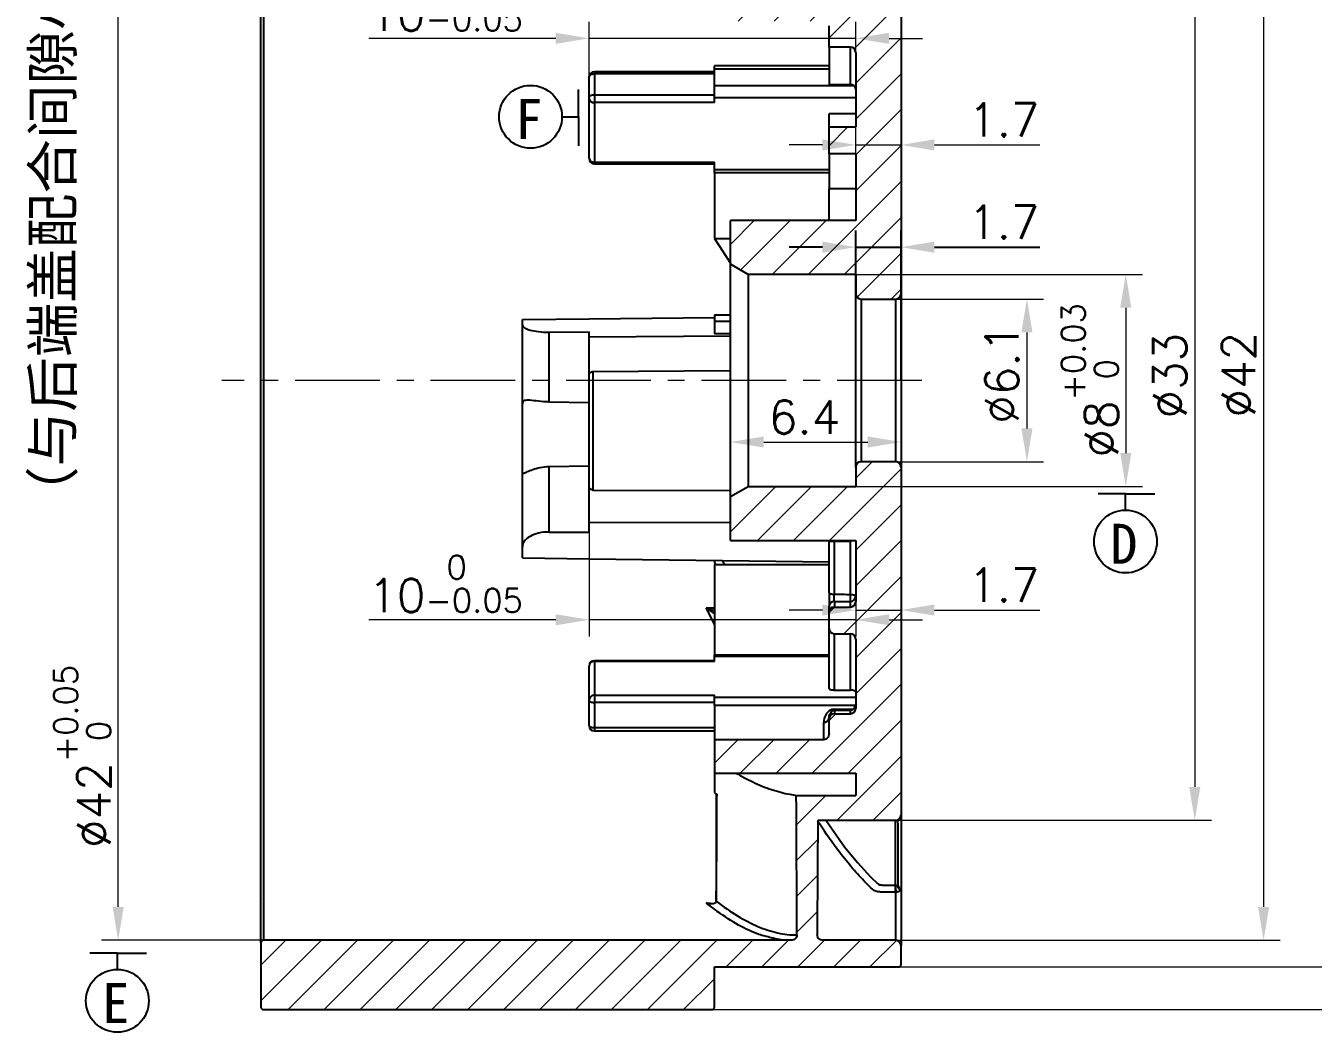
# Model space of a CAD drawing. Header units: millimetres. Extents: x 2517 to 6633, y 792 to 3241.
# Drawn here: x 2643.45 to 2691.72, y 950.67 to 988.42 of the extents above; entities that cross this region are included whole.
import ezdxf

# ---------------------------------------------------------------- set-up
doc = ezdxf.new("R2010")
doc.units = ezdxf.units.MM
doc.linetypes.add('CENTER', pattern=[50.8, 31.75, -6.35, 6.35, -6.35])
for name, color, linetype, lineweight in [('中心线', 1, 'CENTER', 9), ('填充', 3, 'Continuous', 9), ('实线', 7, 'Continuous', 25), ('尺寸标注', 2, 'Continuous', 9)]:
    doc.layers.add(name, color=color, linetype=linetype, lineweight=lineweight)
doc.styles.add('st', font='txt.shx')
doc.styles.get("Standard").update_dxf_attribs({"font": 'simfang.ttf'})
doc.dimstyles.new('st', dxfattribs={"dimscale": 0.5, "dimtxt": 2.5, "dimasz": 2.5, "dimexe": 1.25, "dimexo": 0, "dimtad": 1, "dimtoh": 1, "dimdsep": 46, "dimtxsty": 'st', "dimcen": 0, "dimclrd": 256, "dimclre": 256, "dimclrt": 3, "dimadec": 3, "dimazin": 2, "dimtfac": 1, "dimtmove": 0, "dimatfit": 1, "dimfxl": 1, "dimlwd": -1, "dimlwe": -1, "dimarcsym": 0})
pattern_1 = [(45, (-628.67895, -70.11885), (-0.6735192, 0.6735192), [])]

# ---------------------------------------------------------------- blocks, each defined once
blk = doc.blocks.new('*D457')
at = {"layer": 'Defpoints', "color": 0, "ltscale": 0.1, "transparency": 16777216}
for p in [(2676.067, 978.168), (2676.067, 972.068), (2680.987, 972.068)]:
    blk.add_point(p, dxfattribs=at)
at = {"layer": '尺寸标注', "ltscale": 0.1, "transparency": 16777216}
for p, q in [((2676.067, 978.168), (2681.612, 978.168)), ((2680.987, 976.918), (2680.987, 973.318)), ((2676.067, 972.068), (2681.612, 972.068))]:
    blk.add_line(p, q, dxfattribs=at)
for points in [[(2680.779, 976.918), (2681.195, 976.918), (2680.987, 978.168)], [(2680.779, 973.318), (2681.195, 973.318), (2680.987, 972.068)]]:
    blk.add_solid(points, dxfattribs=at)
at = {"layer": '尺寸标注', "color": 3, "ltscale": 0.1, "transparency": 16777216, "insert": (2680.05, 975.364), "char_height": 1.25, "attachment_point": 5, "rotation": 90, "style": 'st'}
blk.add_mtext('%%c6.1', dxfattribs=at)
blk = doc.blocks.new('*D458')
at = {"layer": 'Defpoints', "color": 0, "ltscale": 0.1, "transparency": 16777216}
for p in [(2674.567, 979.093), (2674.567, 971.143), (2684.693, 971.143)]:
    blk.add_point(p, dxfattribs=at)
at = {"layer": '尺寸标注', "ltscale": 0.1, "transparency": 16777216}
for p, q in [((2674.567, 979.093), (2685.318, 979.093)), ((2684.693, 977.843), (2684.693, 972.393)), ((2674.567, 971.143), (2685.318, 971.143))]:
    blk.add_line(p, q, dxfattribs=at)
for points in [[(2684.485, 977.843), (2684.901, 977.843), (2684.693, 979.093)], [(2684.485, 972.393), (2684.901, 972.393), (2684.693, 971.143)]]:
    blk.add_solid(points, dxfattribs=at)
at = {"layer": '尺寸标注', "color": 3, "ltscale": 0.1, "transparency": 16777216, "insert": (2683.345, 975.118), "char_height": 1.25, "attachment_point": 5, "rotation": 90, "style": 'st'}
blk.add_mtext('%%c8{}{\\H0.71x;\\C3;\\S+0.03^  0;}', dxfattribs=at)
blk = doc.blocks.new('*D459')
at = {"layer": 'Defpoints', "color": 0, "ltscale": 0.1, "transparency": 16777216}
for p in [(2646.911, 996.118), (2652.367, 996.118), (2652.367, 954.118)]:
    blk.add_point(p, dxfattribs=at)
at = {"layer": '尺寸标注', "ltscale": 0.1, "transparency": 16777216}
for p, q in [((2652.367, 996.118), (2646.286, 996.118)), ((2646.911, 955.368), (2646.911, 994.868)), ((2652.367, 954.118), (2646.286, 954.118))]:
    blk.add_line(p, q, dxfattribs=at)
for points in [[(2646.703, 994.868), (2647.12, 994.868), (2646.911, 996.118)], [(2646.703, 955.368), (2647.12, 955.368), (2646.911, 954.118)]]:
    blk.add_solid(points, dxfattribs=at)
at = {"layer": '尺寸标注', "color": 3, "ltscale": 0.1, "transparency": 16777216, "insert": (2645.564, 961.013), "char_height": 1.25, "attachment_point": 5, "rotation": 90, "style": 'st'}
blk.add_mtext('%%c42{}{\\H0.71x;\\C3;\\S+0.05^  0;}', dxfattribs=at)
blk = doc.blocks.new('*D460')
at = {"layer": 'Defpoints', "color": 0, "ltscale": 0.1, "transparency": 16777216}
for p in [(2676.167, 997.118), (2695.078, 997.118), (2676.167, 953.118)]:
    blk.add_point(p, dxfattribs=at)
at = {"layer": '尺寸标注', "ltscale": 0.1, "transparency": 16777216}
for p, q in [((2676.167, 997.118), (2695.703, 997.118)), ((2695.078, 954.368), (2695.078, 995.868)), ((2676.167, 953.118), (2695.703, 953.118))]:
    blk.add_line(p, q, dxfattribs=at)
for points in [[(2694.87, 995.868), (2695.286, 995.868), (2695.078, 997.118)], [(2694.87, 954.368), (2695.286, 954.368), (2695.078, 953.118)]]:
    blk.add_solid(points, dxfattribs=at)
at = {"layer": '尺寸标注', "color": 3, "ltscale": 0.1, "transparency": 16777216, "insert": (2693.73, 961.864), "char_height": 1.25, "attachment_point": 5, "rotation": 90, "style": 'st'}
blk.add_mtext('%%c44{}{\\H0.71x;\\C3;\\S-0.02^ -0.05;}', dxfattribs=at)
blk = doc.blocks.new('*D461')
at = {"layer": 'Defpoints', "color": 0, "ltscale": 0.1, "transparency": 16777216}
for p in [(2669.167, 998.718), (2699.85, 998.718), (2669.167, 951.518)]:
    blk.add_point(p, dxfattribs=at)
at = {"layer": '尺寸标注', "ltscale": 0.1, "transparency": 16777216}
for p, q in [((2669.167, 998.718), (2700.475, 998.718)), ((2699.85, 952.768), (2699.85, 997.468)), ((2669.167, 951.518), (2700.475, 951.518))]:
    blk.add_line(p, q, dxfattribs=at)
for points in [[(2699.642, 997.468), (2700.059, 997.468), (2699.85, 998.718)], [(2699.642, 952.768), (2700.059, 952.768), (2699.85, 951.518)]]:
    blk.add_solid(points, dxfattribs=at)
at = {"layer": '尺寸标注', "color": 3, "ltscale": 0.1, "transparency": 16777216, "insert": (2698.913, 973.428), "char_height": 1.25, "attachment_point": 5, "rotation": 90, "style": 'st'}
blk.add_mtext('%%c47.2', dxfattribs=at)
blk = doc.blocks.new('*D462')
at = {"layer": 'Defpoints', "color": 0, "ltscale": 0.1, "transparency": 16777216}
for p in [(2676.067, 991.618), (2676.052, 958.618), (2687.28, 958.618)]:
    blk.add_point(p, dxfattribs=at)
at = {"layer": '尺寸标注', "ltscale": 0.1, "transparency": 16777216}
for p, q in [((2676.067, 991.618), (2687.905, 991.618)), ((2687.28, 990.368), (2687.28, 959.868)), ((2676.052, 958.618), (2687.905, 958.618))]:
    blk.add_line(p, q, dxfattribs=at)
for points in [[(2687.072, 990.368), (2687.489, 990.368), (2687.28, 991.618)], [(2687.072, 959.868), (2687.489, 959.868), (2687.28, 958.618)]]:
    blk.add_solid(points, dxfattribs=at)
at = {"layer": '尺寸标注', "color": 3, "ltscale": 0.1, "transparency": 16777216, "insert": (2686.343, 975.292), "char_height": 1.25, "attachment_point": 5, "rotation": 90, "style": 'st'}
blk.add_mtext('%%c33', dxfattribs=at)
blk = doc.blocks.new('*D463')
at = {"layer": 'Defpoints', "color": 0, "ltscale": 0.1, "transparency": 16777216}
for p in [(2676.067, 996.118), (2676.067, 954.118), (2689.862, 954.118)]:
    blk.add_point(p, dxfattribs=at)
at = {"layer": '尺寸标注', "ltscale": 0.1, "transparency": 16777216}
for p, q in [((2676.067, 996.118), (2690.487, 996.118)), ((2689.862, 994.868), (2689.862, 955.368)), ((2676.067, 954.118), (2690.487, 954.118))]:
    blk.add_line(p, q, dxfattribs=at)
for points in [[(2689.654, 994.868), (2690.07, 994.868), (2689.862, 996.118)], [(2689.654, 955.368), (2690.07, 955.368), (2689.862, 954.118)]]:
    blk.add_solid(points, dxfattribs=at)
at = {"layer": '尺寸标注', "color": 3, "ltscale": 0.1, "transparency": 16777216, "insert": (2688.925, 975.329), "char_height": 1.25, "attachment_point": 5, "rotation": 90, "style": 'st'}
blk.add_mtext('%%c42', dxfattribs=at)
blk = doc.blocks.new('*D468')
at = {"layer": 'Defpoints', "color": 0, "ltscale": 0.1, "transparency": 16777216}
for p in [(2669.867, 975.118), (2676.267, 975.118), (2676.267, 972.805)]:
    blk.add_point(p, dxfattribs=at)
at = {"layer": '尺寸标注', "ltscale": 0.1, "transparency": 16777216}
for p, q in [((2669.867, 975.118), (2669.867, 972.18)), ((2676.267, 975.118), (2676.267, 972.18)), ((2671.117, 972.805), (2675.017, 972.805))]:
    blk.add_line(p, q, dxfattribs=at)
for points in [[(2671.117, 973.014), (2671.117, 972.597), (2669.867, 972.805)], [(2675.017, 973.014), (2675.017, 972.597), (2676.267, 972.805)]]:
    blk.add_solid(points, dxfattribs=at)
at = {"layer": '尺寸标注', "color": 3, "ltscale": 0.1, "transparency": 16777216, "insert": (2672.648, 973.743), "char_height": 1.25, "attachment_point": 5, "style": 'st'}
blk.add_mtext('6.4', dxfattribs=at)
blk = doc.blocks.new('*D469')
at = {"layer": 'Defpoints', "color": 0, "ltscale": 0.1, "transparency": 16777216}
for p in [(2676.267, 983.948), (2674.567, 983.618), (2676.267, 983.618)]:
    blk.add_point(p, dxfattribs=at)
at = {"layer": '尺寸标注', "ltscale": 0.1, "transparency": 16777216}
for p, q in [((2674.567, 983.618), (2674.567, 984.573)), ((2676.267, 983.618), (2676.267, 984.573)), ((2673.317, 983.948), (2672.067, 983.948)), ((2674.567, 983.948), (2676.267, 983.948)), ((2677.517, 983.948), (2681.475, 983.948))]:
    blk.add_line(p, q, dxfattribs=at)
for points in [[(2673.317, 984.157), (2673.317, 983.74), (2674.567, 983.948)], [(2677.517, 984.157), (2677.517, 983.74), (2676.267, 983.948)]]:
    blk.add_solid(points, dxfattribs=at)
at = {"layer": '尺寸标注', "color": 3, "ltscale": 0.1, "transparency": 16777216, "insert": (2680.121, 984.886), "char_height": 1.25, "attachment_point": 5, "style": 'st'}
blk.add_mtext('1.7', dxfattribs=at)
blk = doc.blocks.new('*D470')
at = {"layer": 'Defpoints', "color": 0, "ltscale": 0.1, "transparency": 16777216}
for p in [(2664.567, 969.425), (2674.567, 969.118), (2674.567, 966.139)]:
    blk.add_point(p, dxfattribs=at)
at = {"layer": '尺寸标注', "ltscale": 0.1, "transparency": 16777216}
for p, q in [((2664.567, 969.425), (2664.567, 965.514)), ((2674.567, 969.118), (2674.567, 965.514)), ((2663.317, 966.139), (2656.312, 966.139)), ((2674.567, 966.139), (2664.567, 966.139)), ((2675.817, 966.139), (2677.067, 966.139))]:
    blk.add_line(p, q, dxfattribs=at)
for points in [[(2663.317, 966.347), (2663.317, 965.931), (2664.567, 966.139)], [(2675.817, 966.347), (2675.817, 965.931), (2674.567, 966.139)]]:
    blk.add_solid(points, dxfattribs=at)
at = {"layer": '尺寸标注', "color": 3, "ltscale": 0.1, "transparency": 16777216, "insert": (2659.189, 967.487), "char_height": 1.25, "attachment_point": 5, "style": 'st'}
blk.add_mtext('10{}{\\H0.71x;\\C3;\\S 0^ -0.05;}', dxfattribs=at)
blk = doc.blocks.new('*D495')
at = {"layer": 'Defpoints', "color": 0, "ltscale": 0.1, "transparency": 16777216}
for p in [(2674.567, 987.945), (2664.567, 986.491), (2674.567, 986.491)]:
    blk.add_point(p, dxfattribs=at)
at = {"layer": '尺寸标注', "ltscale": 0.1, "transparency": 16777216}
for p, q in [((2664.567, 986.491), (2664.567, 988.57)), ((2674.567, 986.491), (2674.567, 988.57)), ((2663.317, 987.945), (2656.312, 987.945)), ((2674.567, 987.945), (2664.567, 987.945)), ((2675.817, 987.945), (2677.067, 987.945))]:
    blk.add_line(p, q, dxfattribs=at)
for points in [[(2663.317, 988.154), (2663.317, 987.737), (2664.567, 987.945)], [(2675.817, 988.154), (2675.817, 987.737), (2674.567, 987.945)]]:
    blk.add_solid(points, dxfattribs=at)
at = {"layer": '尺寸标注', "color": 3, "ltscale": 0.1, "transparency": 16777216, "insert": (2659.189, 989.293), "char_height": 1.25, "attachment_point": 5, "style": 'st'}
blk.add_mtext('10{}{\\H0.71x;\\C3;\\S 0^ -0.05;}', dxfattribs=at)
blk = doc.blocks.new('*D505')
at = {"layer": 'Defpoints', "color": 0, "ltscale": 0.1, "transparency": 16777216}
for p in [(2674.567, 969.118), (2676.267, 969.118), (2676.267, 966.504)]:
    blk.add_point(p, dxfattribs=at)
at = {"layer": '尺寸标注', "ltscale": 0.1, "transparency": 16777216}
for p, q in [((2674.567, 969.118), (2674.567, 965.879)), ((2676.267, 969.118), (2676.267, 965.879)), ((2673.317, 966.504), (2672.067, 966.504)), ((2674.567, 966.504), (2676.267, 966.504)), ((2677.517, 966.504), (2681.475, 966.504))]:
    blk.add_line(p, q, dxfattribs=at)
for points in [[(2673.317, 966.712), (2673.317, 966.296), (2674.567, 966.504)], [(2677.517, 966.712), (2677.517, 966.296), (2676.267, 966.504)]]:
    blk.add_solid(points, dxfattribs=at)
at = {"layer": '尺寸标注', "color": 3, "ltscale": 0.1, "transparency": 16777216, "insert": (2680.121, 967.442), "char_height": 1.25, "attachment_point": 5, "style": 'st'}
blk.add_mtext('1.7', dxfattribs=at)
blk = doc.blocks.new('*D506')
at = {"layer": 'Defpoints', "color": 0, "ltscale": 0.1, "transparency": 16777216}
for p in [(2676.267, 980.113), (2674.567, 975.118), (2676.267, 975.118)]:
    blk.add_point(p, dxfattribs=at)
at = {"layer": '实线', "ltscale": 0.1, "transparency": 16777216}
for p, q in [((2674.567, 975.118), (2674.567, 980.738)), ((2676.267, 975.118), (2676.267, 980.738)), ((2673.317, 980.113), (2672.067, 980.113)), ((2674.567, 980.113), (2676.267, 980.113)), ((2677.517, 980.113), (2681.475, 980.113))]:
    blk.add_line(p, q, dxfattribs=at)
for points in [[(2673.317, 980.322), (2673.317, 979.905), (2674.567, 980.113)], [(2677.517, 980.322), (2677.517, 979.905), (2676.267, 980.113)]]:
    blk.add_solid(points, dxfattribs=at)
at = {"layer": '实线', "color": 3, "ltscale": 0.1, "transparency": 16777216, "insert": (2680.121, 981.051), "char_height": 1.25, "attachment_point": 5, "style": 'st'}
blk.add_mtext('1.7', dxfattribs=at)

msp = doc.modelspace()

# ---------------------------------------------------------------- hatches: boundary and pattern name
at = {"layer": '填充'}
h = msp.add_hatch(dxfattribs=at)
h.set_pattern_fill('ANSI31', color=256, scale=0.3, style=0)
h.set_pattern_definition(pattern_1)
edge = h.paths.add_edge_path()
edge.add_spline(control_points=[(2673.1264, 995.9166), (2673.1263, 995.9379), (2673.13, 995.9594), (2673.137, 995.9794), (2673.144, 995.9994), (2673.1546, 996.0185), (2673.1676, 996.0352), (2673.1811, 996.0524), (2673.1976, 996.0675), (2673.2157, 996.0797), (2673.235, 996.0927), (2673.2568, 996.1026), (2673.2792, 996.1089), (2673.2994, 996.1146), (2673.3206, 996.1175), (2673.3416, 996.1175)], knot_values=[0, 0, 0, 0, 0.0000637, 0.0000637, 0.0000637, 0.0001272, 0.0001272, 0.0001272, 0.0001927, 0.0001927, 0.0001927, 0.0002625, 0.0002625, 0.0002625, 0.0003253, 0.0003253, 0.0003253, 0.0003253], weights=[1, 1, 1, 1, 1, 1, 1, 1, 1, 1, 1, 1, 1, 1, 1, 1], degree=3, periodic=0)
edge.add_line((2673.3416, 996.1175), (2676.0665, 996.1175))
edge.add_arc((2676.0665, 996.3175), 0.2, 270, 360)
edge.add_line((2676.2665, 996.3175), (2676.2665, 997.0175))
edge.add_arc((2676.1665, 997.0175), 0.1, 360, 450)
edge.add_line((2676.1665, 997.1175), (2669.2665, 997.1175))
edge.add_line((2669.2665, 997.1175), (2669.2665, 998.6175))
edge.add_arc((2669.1665, 998.6175), 0.1, 0, 90)
edge.add_line((2669.1665, 998.7175), (2667.3665, 998.7175))
edge.add_arc((2667.3665, 998.6175), 0.1, 90, 180)
edge.add_line((2667.2665, 998.6175), (2667.2665, 998.0175))
edge.add_arc((2667.0665, 998.0175), 0.2, -90, 0, ccw=False)
edge.add_line((2667.0665, 997.8175), (2652.4665, 997.8175))
edge.add_arc((2652.4665, 997.6175), 0.2, 90, 180)
edge.add_line((2652.2665, 997.6175), (2652.2665, 996.2175))
edge.add_arc((2652.3665, 996.2175), 0.1, 180, 270)
edge.add_line((2652.3665, 996.1175), (2672.1485, 996.1175))
edge.add_spline(control_points=[(2672.1485, 996.1175), (2672.174, 996.1175), (2672.1998, 996.1132), (2672.2239, 996.1048), (2672.248, 996.0964), (2672.271, 996.0837), (2672.2908, 996.0675), (2672.3098, 996.0519), (2672.3263, 996.0327), (2672.3385, 996.0114), (2672.3498, 995.9916), (2672.3577, 995.9694), (2672.3613, 995.9469), (2672.3629, 995.9369), (2672.3637, 995.9267), (2672.3637, 995.9166)], knot_values=[0, 0, 0, 0, 0.0000765, 0.0000765, 0.0000765, 0.0001532, 0.0001532, 0.0001532, 0.0002269, 0.0002269, 0.0002269, 0.0002953, 0.0002953, 0.0002953, 0.0003253, 0.0003253, 0.0003253, 0.0003253], weights=[1, 1, 1, 1, 1, 1, 1, 1, 1, 1, 1, 1, 1, 1, 1, 1], degree=3, periodic=0)
edge.add_spline(control_points=[(2672.3637, 995.9166), (2672.3594, 994.9431), (2672.355, 993.9696), (2672.3504, 992.9962), (2672.3468, 992.2247), (2672.343, 991.4532), (2672.3391, 990.6816)], knot_values=[0.0000613, 0.0000613, 0.0000613, 0.0000613, 0.0029817, 0.0029817, 0.0029817, 0.0052963, 0.0052963, 0.0052963, 0.0052963], weights=[1, 1, 1, 1, 1, 1, 1], degree=3, periodic=0)
edge.add_line((2672.3391, 990.6816), (2674.5665, 990.6816))
edge.add_line((2674.5665, 990.6816), (2674.5665, 989.8476))
edge.add_line((2674.5665, 989.8476), (2669.2665, 989.8476))
edge.add_line((2669.2665, 989.8476), (2669.2665, 988.5951))
edge.add_line((2669.2665, 988.5951), (2673.6744, 988.5951))
edge.add_arc((2673.7665, 988.4175), 0.2, 117.42016, 180)
edge.add_line((2673.5665, 988.4175), (2673.5665, 987.6175))
edge.add_line((2673.5665, 987.6175), (2674.3665, 987.6175))
edge.add_arc((2674.3665, 987.4175), 0.2, 0, 90, ccw=False)
edge.add_line((2674.5665, 987.4175), (2674.5665, 984.6175))
edge.add_line((2674.5665, 984.6175), (2673.5665, 984.6175))
edge.add_line((2673.5665, 984.6175), (2673.5665, 983.6175))
edge.add_line((2673.5665, 983.6175), (2674.5665, 983.6175))
edge.add_line((2674.5665, 983.6175), (2674.5665, 981.1175))
edge.add_line((2674.5665, 981.1175), (2669.8665, 981.1175))
edge.add_line((2669.8665, 981.1175), (2669.8665, 979.4771))
edge.add_line((2669.8665, 979.4771), (2670.5325, 979.0925))
edge.add_line((2670.5325, 979.0925), (2674.5665, 979.0925))
edge.add_line((2674.5665, 979.0925), (2674.5665, 978.3675))
edge.add_arc((2674.7665, 978.3675), 0.2, 180, 270)
edge.add_line((2674.7665, 978.1675), (2676.0665, 978.1675))
edge.add_arc((2676.0665, 978.3675), 0.2, 270, 360)
edge.add_line((2676.2665, 978.3675), (2676.2665, 991.4175))
edge.add_arc((2676.0665, 991.4175), 0.2, 360, 450)
edge.add_line((2676.0665, 991.6175), (2673.1442, 991.6175))
edge.add_line((2673.1442, 991.6175), (2673.1264, 995.9166))
h = msp.add_hatch(dxfattribs=at)
h.set_pattern_fill('ANSI31', color=256, scale=0.3, style=0)
h.set_pattern_definition(pattern_1)
edge = h.paths.add_edge_path(flags=0)
edge.add_spline(control_points=[(2672.3391, 959.5534), (2672.3434, 958.7025), (2672.3475, 957.8515), (2672.3515, 957.0005), (2672.3557, 956.1065), (2672.3597, 955.2125), (2672.3637, 954.3185)], knot_values=[0.0013669, 0.0013669, 0.0013669, 0.0013669, 0.0039199, 0.0039199, 0.0039199, 0.0066019, 0.0066019, 0.0066019, 0.0066019], weights=[1, 1, 1, 1, 1, 1, 1], degree=3, periodic=0)
edge.add_spline(control_points=[(2672.3637, 954.3185), (2672.3638, 954.2973), (2672.3601, 954.2757), (2672.3531, 954.2557), (2672.3461, 954.2357), (2672.3355, 954.2166), (2672.3225, 954.1999), (2672.309, 954.1827), (2672.2925, 954.1676), (2672.2744, 954.1554), (2672.2551, 954.1424), (2672.2333, 954.1325), (2672.2109, 954.1261), (2672.1907, 954.1204), (2672.1695, 954.1175), (2672.1485, 954.1175)], knot_values=[0, 0, 0, 0, 0.0000637, 0.0000637, 0.0000637, 0.0001272, 0.0001272, 0.0001272, 0.0001927, 0.0001927, 0.0001927, 0.0002625, 0.0002625, 0.0002625, 0.0003253, 0.0003253, 0.0003253, 0.0003253], weights=[1, 1, 1, 1, 1, 1, 1, 1, 1, 1, 1, 1, 1, 1, 1, 1], degree=3, periodic=0)
edge.add_line((2672.1485, 954.1175), (2652.3665, 954.1175))
edge.add_arc((2652.3665, 954.0175), 0.1, 90, 180)
edge.add_line((2652.2665, 954.0175), (2652.2665, 951.6175))
edge.add_arc((2652.3665, 951.6175), 0.1, 180, 270)
edge.add_line((2652.3665, 951.5175), (2669.1665, 951.5175))
edge.add_arc((2669.1665, 951.6175), 0.1, 270, 360)
edge.add_line((2669.2665, 951.6175), (2669.2665, 953.1175))
edge.add_line((2669.2665, 953.1175), (2676.1665, 953.1175))
edge.add_arc((2676.1665, 953.2175), 0.1, 270, 360)
edge.add_line((2676.2665, 953.2175), (2676.2665, 953.9175))
edge.add_arc((2676.0665, 953.9175), 0.2, 0, 90)
edge.add_line((2676.0665, 954.1175), (2673.3416, 954.1175))
edge.add_spline(control_points=[(2673.3416, 954.1175), (2673.3161, 954.1175), (2673.2902, 954.1218), (2673.2662, 954.1302), (2673.242, 954.1386), (2673.219, 954.1514), (2673.1993, 954.1676), (2673.1803, 954.1831), (2673.1638, 954.2024), (2673.1516, 954.2237), (2673.1403, 954.2435), (2673.1323, 954.2657), (2673.1287, 954.2882), (2673.1271, 954.2982), (2673.1263, 954.3083), (2673.1264, 954.3184)], knot_values=[0, 0, 0, 0, 0.0000765, 0.0000765, 0.0000765, 0.0001532, 0.0001532, 0.0001532, 0.0002269, 0.0002269, 0.0002269, 0.0002954, 0.0002954, 0.0002954, 0.0003253, 0.0003253, 0.0003253, 0.0003253], weights=[1, 1, 1, 1, 1, 1, 1, 1, 1, 1, 1, 1, 1, 1, 1, 1], degree=3, periodic=0)
edge.add_line((2673.1264, 954.3184), (2673.1442, 958.6175))
edge.add_line((2673.1442, 958.6175), (2676.0665, 958.6175))
edge.add_arc((2676.0665, 958.8175), 0.2, 270, 360)
edge.add_line((2676.2665, 958.8175), (2676.2665, 971.8675))
edge.add_arc((2676.0665, 971.8675), 0.2, 0, 90)
edge.add_line((2676.0665, 972.0675), (2674.7665, 972.0675))
edge.add_arc((2674.7665, 971.8675), 0.2, 90, 180)
edge.add_line((2674.5665, 971.8675), (2674.5665, 971.1425))
edge.add_line((2674.5665, 971.1425), (2670.7325, 971.1425))
edge.add_line((2670.7325, 971.1425), (2669.8665, 970.6425))
edge.add_line((2669.8665, 970.6425), (2669.8665, 969.1175))
edge.add_line((2669.8665, 969.1175), (2674.5665, 969.1175))
edge.add_line((2674.5665, 969.1175), (2674.5665, 966.8175))
edge.add_arc((2674.3665, 966.8175), 0.2, 270, 360, ccw=False)
edge.add_line((2674.3665, 966.6175), (2673.7665, 966.6175))
edge.add_arc((2673.7665, 966.4175), 0.2, 90, 180)
edge.add_line((2673.5665, 966.4175), (2673.5665, 965.8175))
edge.add_arc((2673.7665, 965.8175), 0.2, 180, 270)
edge.add_line((2673.7665, 965.6175), (2674.3665, 965.6175))
edge.add_arc((2674.3665, 965.4175), 0.2, 0, 90, ccw=False)
edge.add_line((2674.5665, 965.4175), (2674.5665, 962.8175))
edge.add_arc((2674.3665, 962.8175), 0.2, 270, 360, ccw=False)
edge.add_line((2674.3665, 962.6175), (2673.7665, 962.6175))
edge.add_arc((2673.7665, 962.4175), 0.2, 90, 180)
edge.add_line((2673.5665, 962.4175), (2673.5665, 961.8608))
edge.add_spline(control_points=[(2673.5665, 961.8608), (2673.5665, 961.854), (2673.5662, 961.8473), (2673.5657, 961.8406), (2673.5634, 961.8133), (2673.5564, 961.786), (2673.5451, 961.7612), (2673.534, 961.7369), (2673.5183, 961.7141), (2673.4991, 961.6954), (2673.4815, 961.6782), (2673.4605, 961.664), (2673.4378, 961.6545), (2673.4254, 961.6493), (2673.4124, 961.6454), (2673.3993, 961.643), (2673.3885, 961.641), (2673.3775, 961.64), (2673.3665, 961.64)], knot_values=[0.0010224, 0.0010224, 0.0010224, 0.0010224, 0.0010425, 0.0010425, 0.0010425, 0.0011246, 0.0011246, 0.0011246, 0.0012051, 0.0012051, 0.0012051, 0.001279, 0.001279, 0.001279, 0.0013188, 0.0013188, 0.0013188, 0.0013516, 0.0013516, 0.0013516, 0.0013516], weights=[1, 1, 1, 1, 1, 1, 1, 1, 1, 1, 1, 1, 1, 1, 1, 1, 1, 1, 1], degree=3, periodic=0)
edge.add_line((2673.3665, 961.64), (2669.2665, 961.64))
edge.add_line((2669.2665, 961.64), (2669.2665, 960.3874))
edge.add_line((2669.2665, 960.3874), (2674.5665, 960.3874))
edge.add_line((2674.5665, 960.3874), (2674.5665, 959.5534))
edge.add_line((2674.5665, 959.5534), (2672.3391, 959.5534))

# ---------------------------------------------------------------- linework, layer by layer
at = {"layer": '中心线', "ltscale": 0.1}
msp.add_line((2677.0421, 975.1175), (2650.8025, 975.1175), dxfattribs=at)
at = {"layer": '实线'}
for p, q in [((2652.2665, 954.0175), (2652.2665, 996.2175)), ((2652.3665, 996.1175), (2652.3665, 954.1175)), ((2676.2665, 991.4175), (2676.2665, 978.3675)), ((2673.5665, 987.6175), (2673.5665, 988.4175)), ((2674.3665, 987.6175), (2673.5665, 987.6175)), ((2673.5665, 987.6175), (2673.5665, 986.2089)), ((2674.3665, 986.2089), (2674.3665, 987.6175)), ((2674.5665, 987.4175), (2674.5665, 984.6175)), ((2673.5665, 986.9169), (2669.2665, 986.9169)), ((2669.2665, 986.8057), (2669.2665, 986.9169)), ((2669.2665, 986.8057), (2673.5665, 986.8057)), ((2669.2665, 986.1746), (2669.2665, 986.8057)), ((2664.5665, 985.7063), (2664.5665, 986.4912)), ((2669.2665, 986.6912), (2664.7665, 986.6912)), ((2664.7665, 986.6912), (2664.7665, 986.6171)), ((2664.7665, 986.6171), (2664.7665, 985.8322)), ((2669.2665, 986.6171), (2664.7665, 986.6171)), ((2664.7665, 985.8322), (2664.7665, 985.5341)), ((2664.7665, 985.8322), (2669.2665, 985.8322)), ((2669.2665, 985.7228), (2669.2665, 986.1746)), ((2669.2665, 986.1746), (2674.4908, 986.1746)), ((2673.5665, 986.2089), (2674.3665, 986.2089)), ((2664.5665, 983.4407), (2664.5665, 985.7063)), ((2664.7665, 985.5341), (2664.7665, 983.3054)), ((2669.2665, 985.5341), (2664.7665, 985.5341)), ((2669.2665, 985.7228), (2674.5665, 985.7228)), ((2669.2665, 985.5341), (2669.2665, 985.7228)), ((2673.5665, 984.6175), (2673.5665, 985.1083)), ((2674.5665, 984.6175), (2673.5665, 984.6175)), ((2673.5665, 983.6175), (2673.5665, 984.6175)), ((2674.5665, 983.6175), (2673.5665, 983.6175)), ((2673.5665, 983.6175), (2673.5665, 982.2973)), ((2674.5665, 983.6175), (2674.5665, 981.1175)), ((2664.7665, 983.3054), (2669.2665, 983.3054)), ((2664.7665, 983.3054), (2664.7665, 983.2407)), ((2664.7665, 983.2407), (2669.2665, 983.2407)), ((2669.2665, 983.0208), (2669.2665, 983.3054)), ((2669.2665, 982.9168), (2669.2665, 983.0208)), ((2669.2665, 983.0208), (2673.5665, 983.0208)), ((2669.2665, 982.9168), (2673.5665, 982.9168)), ((2669.2665, 982.9168), (2669.2665, 980.4407)), ((2673.5665, 981.1175), (2673.5665, 982.2973)), ((2669.8665, 979.5925), (2669.8665, 981.1175)), ((2674.5665, 981.1175), (2669.8665, 981.1175)), ((2669.2665, 980.4407), (2669.2678, 980.4407)), ((2669.2678, 980.4407), (2669.8665, 980.4407)), ((2669.2678, 980.4407), (2669.8665, 979.5095)), ((2669.8665, 970.6425), (2669.8665, 979.5925)), ((2670.5325, 979.0925), (2669.8665, 979.4771)), ((2674.5665, 979.0925), (2670.5325, 979.0925)), ((2670.5325, 979.0925), (2670.5325, 971.1425)), ((2674.5665, 979.0925), (2674.5665, 978.3675)), ((2674.5665, 971.8675), (2674.5665, 978.3675)), ((2674.7665, 978.1675), (2676.0665, 978.1675)), ((2674.7665, 978.1675), (2674.7665, 972.0675)), ((2676.0665, 972.0675), (2676.0665, 978.1675)), ((2676.2665, 978.3675), (2676.2665, 971.8675)), ((2662.0665, 977.1969), (2662.0665, 977.3991)), ((2662.0665, 974.2385), (2662.0665, 977.1969)), ((2669.2665, 977.5777), (2669.2665, 977.3408)), ((2669.2665, 977.5777), (2669.8665, 977.5777)), ((2669.2665, 977.3408), (2669.2665, 976.8605)), ((2669.2665, 977.3408), (2669.8665, 977.3408)), ((2663.0578, 976.9274), (2664.5665, 976.9369)), ((2663.0578, 976.9274), (2663.0578, 974.3101)), ((2664.5665, 976.7524), (2664.5665, 976.9369)), ((2664.5665, 976.7524), (2669.8665, 976.7858)), ((2664.5665, 975.291), (2664.5665, 976.7524)), ((2664.5665, 971.156), (2664.5665, 975.291)), ((2664.7152, 975.453), (2664.7152, 971.0033)), ((2662.0665, 971.6472), (2662.0665, 974.2385)), ((2663.0578, 974.3101), (2664.5665, 974.2919)), ((2663.0578, 971.8874), (2664.5665, 971.9092)), ((2663.0578, 971.8874), (2663.0578, 969.4296)), ((2674.5665, 971.8675), (2674.5665, 971.1425)), ((2676.0665, 972.0675), (2674.7665, 972.0675)), ((2676.2665, 971.8675), (2676.2665, 958.8175)), ((2662.0665, 968.8732), (2662.0665, 971.6472)), ((2664.5665, 969.7995), (2664.5665, 971.156)), ((2669.8665, 970.758), (2670.5325, 971.1425)), ((2670.5325, 971.1425), (2674.5665, 971.1425)), ((2669.8665, 969.1175), (2669.8665, 970.6425)), ((2663.0578, 969.4296), (2664.5665, 969.4251)), ((2664.5665, 969.7995), (2669.8665, 969.7835)), ((2664.5665, 969.4251), (2664.5665, 969.7995)), ((2669.8665, 969.1175), (2674.5665, 969.1175)), ((2673.5665, 967.1666), (2673.5665, 969.0944)), ((2673.763, 969.0829), (2673.763, 967.095)), ((2674.37, 967.0926), (2674.37, 969.081)), ((2674.5665, 969.1175), (2674.5665, 966.8175)), ((2662.0665, 968.4629), (2662.0665, 968.8732)), ((2669.2665, 968.3712), (2669.2665, 968.2751)), ((2669.2665, 968.2751), (2669.2687, 968.2751)), ((2669.2665, 968.2074), (2669.2665, 964.8132)), ((2669.2665, 968.2074), (2673.5665, 968.2074)), ((2669.2685, 968.3712), (2669.2687, 968.2751)), ((2669.2687, 968.2751), (2669.3088, 968.2074)), ((2669.5584, 968.3675), (2669.6626, 968.2074)), ((2668.9604, 966.5931), (2669.2665, 966.5931)), ((2669.2665, 965.9734), (2668.9604, 966.5931)), ((2673.5665, 966.4175), (2673.5665, 966.6332)), ((2673.7665, 966.8282), (2673.7665, 966.6175)), ((2673.7665, 966.6175), (2674.3665, 966.6175)), ((2674.3665, 966.6175), (2674.3665, 966.8259)), ((2673.5665, 965.8175), (2673.5665, 966.4175)), ((2673.5665, 963.5634), (2673.5665, 965.8175)), ((2673.763, 965.6176), (2673.763, 963.5054)), ((2673.7665, 965.6175), (2674.3665, 965.6175)), ((2674.37, 963.5024), (2674.37, 965.6175)), ((2674.5665, 965.4175), (2674.5665, 962.8175)), ((2669.2665, 964.6032), (2664.7665, 964.6032)), ((2664.7665, 964.6032), (2664.7665, 964.5774)), ((2664.7665, 964.5774), (2664.7665, 963.3082)), ((2669.2665, 964.5774), (2664.7665, 964.5774)), ((2673.5665, 964.8132), (2669.2665, 964.8132)), ((2669.2665, 964.7698), (2669.2665, 964.8132)), ((2669.2665, 964.5774), (2669.2665, 964.7698)), ((2669.2665, 964.7698), (2673.5665, 964.7698)), ((2664.5665, 963.1131), (2664.5665, 964.4032)), ((2664.7665, 963.3082), (2669.2665, 963.3082)), ((2664.7665, 963.3082), (2664.7665, 963.0414)), ((2669.2665, 963.2311), (2669.2665, 963.3082)), ((2669.2665, 963.2311), (2674.5665, 963.2311)), ((2669.2665, 962.9401), (2669.2665, 963.2311)), ((2664.5665, 962.1701), (2664.5665, 963.1131)), ((2669.2665, 963.0414), (2664.7665, 963.0414)), ((2664.7665, 963.0414), (2664.7665, 962.0984)), ((2669.2665, 962.9401), (2669.2665, 961.64)), ((2669.2665, 962.9401), (2674.5617, 962.9401)), ((2673.7665, 962.7809), (2674.4694, 962.7809)), ((2673.7665, 962.738), (2673.7665, 962.7809)), ((2674.3665, 962.738), (2673.7665, 962.738)), ((2673.7665, 962.738), (2673.7665, 962.6175)), ((2674.3665, 962.6175), (2674.3665, 962.738)), ((2673.3665, 961.64), (2673.3665, 962.2955)), ((2673.5665, 962.4175), (2673.5665, 962.4619)), ((2673.5665, 961.8608), (2673.5665, 962.4175)), ((2673.7665, 962.6175), (2674.3665, 962.6175)), ((2664.7665, 962.0984), (2669.2665, 962.0984)), ((2664.7665, 962.0984), (2664.7665, 961.9701)), ((2664.7665, 961.9701), (2669.2665, 961.9701)), ((2669.2665, 961.64), (2669.2665, 960.3874)), ((2673.3665, 961.64), (2669.2665, 961.64)), ((2669.2665, 960.3874), (2674.5665, 960.3874)), ((2669.2665, 960.3874), (2669.2665, 959.6624)), ((2669.2682, 960.3874), (2669.2682, 960.3181)), ((2669.2682, 960.3181), (2669.2687, 959.6624)), ((2674.5665, 960.3874), (2674.5665, 959.5534)), ((2669.2665, 959.6624), (2669.2687, 959.6624)), ((2672.3391, 959.5534), (2674.5665, 959.5534)), ((2676.2665, 958.8175), (2676.2665, 953.9175)), ((2676.0665, 958.6175), (2673.1442, 958.6175)), ((2675.569, 956.1912), (2676.0617, 956.1912)), ((2676.0617, 955.9255), (2676.0617, 956.1912)), ((2676.0665, 954.1175), (2676.0665, 955.9255)), ((2676.1619, 956.1549), (2676.2012, 956.055)), ((2652.2667, 955.6792), (2652.2671, 955.6656)), ((2652.2665, 954.0175), (2652.2665, 951.6175)), ((2672.1485, 954.1175), (2652.3665, 954.1175)), ((2676.0665, 954.1175), (2673.3416, 954.1175)), ((2676.2665, 953.2175), (2676.2665, 953.9175)), ((2669.2665, 953.1175), (2676.1665, 953.1175)), ((2669.2665, 951.6175), (2669.2665, 953.1175)), ((2652.3665, 951.5175), (2669.1665, 951.5175))]:
    msp.add_line(p, q, dxfattribs=at)
at = {"layer": '实线', "color": 1, "ltscale": 0.1}
for p, q in [((2664.1679, 985.004), (2664.1679, 986.032)), ((2663.5529, 985.004), (2664.1679, 985.004)), ((2664.1679, 985.004), (2664.1679, 983.9086)), ((2684.6845, 970.8656), (2683.6564, 970.8656)), ((2684.6845, 970.2507), (2684.6845, 970.8656)), ((2684.6845, 970.8656), (2685.7799, 970.8656)), ((2646.8816, 953.6408), (2645.8536, 953.6408)), ((2646.8816, 953.0259), (2646.8816, 953.6408)), ((2646.8816, 953.6408), (2647.977, 953.6408))]:
    msp.add_line(p, q, dxfattribs=at)
at = {"layer": '实线', "flags": 128}
for points in [[(2664.5665, 986.4912), (2664.5703, 986.5158), (2664.5817, 986.5394), (2664.6002, 986.5612), (2664.6251, 986.5802), (2664.6554, 986.5959), (2664.69, 986.6075), (2664.7275, 986.6147), (2664.7665, 986.6171)], [(2664.5665, 985.7063), (2664.5703, 985.7308), (2664.5817, 985.7545), (2664.6002, 985.7762), (2664.6251, 985.7953), (2664.6554, 985.8109), (2664.69, 985.8226), (2664.7275, 985.8297), (2664.7665, 985.8322)], [(2662.0665, 977.3991), (2664.5665, 977.4269), (2669.2665, 977.4791)], [(2664.7152, 975.453), (2669.8456, 975.4819), (2669.8665, 975.4821)], [(2664.7152, 971.0033), (2669.8456, 970.9899), (2669.8665, 970.9898)], [(2673.763, 969.0829), (2673.7628, 969.1138), (2673.7628, 969.1175)], [(2662.0665, 968.4629), (2664.5665, 968.431), (2673.5665, 968.3165)], [(2673.5665, 967.1666), (2673.5703, 967.1528), (2673.5814, 967.1395), (2673.5995, 967.1272), (2673.6239, 967.1164), (2673.6536, 967.1075), (2673.6876, 967.1008), (2673.7245, 967.0966), (2673.763, 967.095)], [(2674.37, 967.0926), (2674.4085, 967.091), (2674.4455, 967.0868), (2674.4794, 967.0801), (2674.5092, 967.0712), (2674.5335, 967.0604), (2674.5516, 967.0481), (2674.5627, 967.0348), (2674.5665, 967.021)], [(2664.5665, 963.1131), (2664.5703, 963.0991), (2664.5817, 963.0856), (2664.6002, 963.0732), (2664.6251, 963.0624), (2664.6554, 963.0535), (2664.69, 963.0468), (2664.7275, 963.0428), (2664.7665, 963.0414)], [(2664.5665, 962.1701), (2664.5703, 962.1561), (2664.5817, 962.1427), (2664.6002, 962.1303), (2664.6251, 962.1194), (2664.6554, 962.1105), (2664.69, 962.1039), (2664.7275, 962.0998), (2664.7665, 962.0984)], [(2673.1442, 958.6175), (2673.1372, 956.9098), (2673.1264, 954.3184)], [(2673.4544, 958.6175), (2674.1524, 957.6257), (2674.6338, 957.0313), (2675.1272, 956.4942), (2675.3788, 956.2483), (2675.4154, 956.2207), (2675.4652, 956.2033), (2675.5286, 956.1932), (2675.569, 956.1912), (2675.569, 956.1912), (2675.569, 956.1912)], [(2669.3354, 955.5864), (2669.3281, 955.5948), (2669.3265, 955.6009)], [(2669.3354, 955.586), (2669.3281, 955.5944), (2669.3265, 955.6005)]]:
    msp.add_lwpolyline(points, dxfattribs=at)
at = {"layer": '实线', "color": 1, "ltscale": 0.1}
for centre in [(2662.3749, 985.004), (2684.6845, 969.0726), (2646.8816, 951.8478)]:
    msp.add_circle(centre, 1.1781, dxfattribs=at)
at = {"layer": '实线'}
for centre, radius, start, end in [((2674.3665, 987.4175), 0.2, 0, 90), ((2664.7665, 986.4912), 0.2, 90, 180), ((2664.7536, 985.7213), 0.1877, 184.59571, 273.95536), ((2664.7665, 983.4407), 0.2, 180, 270), ((2664.7394, 983.4808), 0.1775, 193.04353, 278.7855), ((2674.7665, 978.3675), 0.2, 180, 270), ((2676.0665, 978.3675), 0.2, 270, 0), ((2674.7665, 971.8675), 0.2, 90, 180), ((2676.0665, 971.8675), 0.2, 0, 90), ((2668.3426, 967.0381), 6.0276, 357.98228, 0.51841), ((2674.3689, 967.0234), 0.1976, 269.29807, 359.28029), ((2673.7641, 966.6307), 0.1976, 89.29004, 179.27188), ((2673.7665, 966.4175), 0.2, 90, 180), ((2674.3665, 966.8175), 0.2, 270, 0), ((2673.7665, 965.8175), 0.2, 180, 270), ((2674.3665, 965.4175), 0.2, 0, 90), ((2664.7665, 964.4032), 0.2, 90, 180), ((2664.7544, 964.3893), 0.1884, 86.33031, 175.78703), ((2664.7641, 963.1106), 0.1976, 89.31162, 179.29527), ((2674.3665, 962.8175), 0.2, 270, 0), ((2664.7665, 962.1701), 0.2, 180, 270), ((2673.3819, 962.4804), 0.1855, 265.24092, 354.27604), ((2673.7665, 962.4175), 0.2, 90, 180), ((2676.0665, 958.8175), 0.2, 270, 0), ((2685.1028, 956.1672), 9.0395, 179.84789, 181.53218), ((2676.2369, 956.1343), 0.0871, 209.03201, 245.74014), ((2652.3665, 954.0175), 0.1, 90, 180), ((2676.0665, 953.9175), 0.2, 0, 90), ((2676.1665, 953.2175), 0.1, 270, 0), ((2652.3665, 951.6175), 0.1, 180, 270), ((2669.1665, 951.6175), 0.1, 270, 0)]:
    msp.add_arc(centre, radius, start, end, dxfattribs=at)
for centre, major_axis, ratio, start_param, end_param in [((2617.2765, 975.1175), (693.2085, 7.6162), 0.0135635, 1.4879083, 1.4893557), ((2617.2765, 975.1175), (486.9647, 5.3502), 0.0135635, 1.4527272, 1.4547948), ((2293.5783, 971.5174), (985.4624, 8.2669), 0.0024053, 1.1789907, 1.1796493), ((2605.8203, 975.1892), (355.1978, -2.2225), 0.0162951, 4.9049584, 4.9066997), ((2605.8203, 975.1892), (475.5067, -2.9752), 0.0162951, 4.8558665, 4.8571564), ((2605.8168, 975.1175), (475.5067, -3.047), 0.0166877, 4.8558863, 4.8571614), ((2617.2765, 975.1175), (693.2085, -4.3374), 0.0162951, 4.7940669, 4.7949455)]:
    msp.add_ellipse(centre, major_axis=major_axis, ratio=ratio, start_param=start_param, end_param=end_param, dxfattribs=at)
for points in [[(2674.4908, 986.1746), (2674.4556, 986.1967), (2674.4117, 986.2089), (2674.3665, 986.2089)], [(2674.5665, 986.0309), (2674.5665, 986.0915), (2674.5383, 986.1446), (2674.4908, 986.1746)], [(2674.4694, 962.7809), (2674.4368, 962.7568), (2674.4015, 962.7428), (2674.3665, 962.738)], [(2669.2687, 959.6624), (2669.297, 959.6395), (2669.3252, 959.6168), (2669.3533, 959.5945)], [(2676.0617, 956.1912), (2676.0622, 956.1912), (2676.0628, 956.1912), (2676.0633, 956.1912)], [(2676.0665, 955.9255), (2676.0649, 955.9255), (2676.0633, 955.9255), (2676.0617, 955.9255)], [(2669.3354, 955.5864), (2669.3354, 955.5863), (2669.3354, 955.5862), (2669.3354, 955.586)]]:
    msp.add_open_spline(points, degree=3, dxfattribs=at)
for points, knots in [([(2662.0665, 977.1969), (2662.0665, 977.1606), (2662.0919, 977.1251), (2662.1905, 977.0591), (2662.2634, 977.0291), (2662.5368, 976.9543), (2662.794, 976.9258), (2663.0578, 976.9274)], [0, 0, 0, 0, 0.25, 0.25, 0.5, 0.5, 1, 1, 1, 1]), ([(2664.5665, 975.291), (2664.5665, 975.332), (2664.5807, 975.3723), (2664.6347, 975.4337), (2664.674, 975.4528), (2664.7152, 975.453)], [0, 0, 0, 0, 0.5, 0.5, 1, 1, 1, 1]), ([(2663.0578, 974.3101), (2662.9248, 974.3117), (2662.795, 974.3222), (2662.5544, 974.349), (2662.4444, 974.3647), (2662.2616, 974.379), (2662.1874, 974.377), (2662.0903, 974.3363), (2662.0665, 974.2969), (2662.0665, 974.2385)], [0, 0, 0, 0, 0.25, 0.25, 0.5, 0.5, 0.75, 0.75, 1, 1, 1, 1]), ([(2662.0916, 971.6403), (2662.0947, 971.6386), (2662.1072, 971.6315), (2662.2085, 971.6766), (2662.395, 971.7538), (2662.6592, 971.8424), (2662.8973, 971.8829), (2663.0343, 971.8867), (2663.0578, 971.8874)], [0, 0, 0, 0, 0.0650463, 0.2702054, 0.4749139, 0.7021125, 0.9489608, 1, 1, 1, 1]), ([(2664.7152, 971.0033), (2664.6993, 971.0034), (2664.6833, 971.006), (2664.6683, 971.0111), (2664.6534, 971.0161), (2664.6393, 971.0236), (2664.6269, 971.0329), (2664.6142, 971.0425), (2664.603, 971.0541), (2664.5941, 971.067), (2664.5846, 971.0806), (2664.5774, 971.096), (2664.5728, 971.1118), (2664.5686, 971.1261), (2664.5665, 971.1411), (2664.5665, 971.156)], [0, 0, 0, 0, 0.00004759373, 0.00004759373, 0.00004759373, 0.00009510557, 0.00009510557, 0.00009510557, 0.00014386629, 0.00014386629, 0.00014386629, 0.00019591639, 0.00019591639, 0.00019591639, 0.00024289214, 0.00024289214, 0.00024289214, 0.00024289214]), ([(2663.0578, 969.4296), (2662.9259, 969.43), (2662.7967, 969.4157), (2662.5561, 969.3601), (2662.4462, 969.3187), (2662.1728, 969.1647), (2662.0665, 969.0206), (2662.0665, 968.8732)], [0, 0, 0, 0, 0.25, 0.25, 0.5, 0.5, 1, 1, 1, 1]), ([(2673.5665, 969.0944), (2673.5665, 969.0881), (2673.5869, 969.0849), (2673.6582, 969.0825), (2673.7095, 969.0829), (2673.763, 969.0829)], [0, 0, 0, 0, 0.5, 0.5, 1, 1, 1, 1]), ([(2674.37, 969.081), (2674.3707, 969.0816), (2674.3851, 969.0951), (2674.3993, 969.1066), (2674.4127, 969.1175)], [0, 0, 0, 0, 0.0459648, 1, 1, 1, 1]), ([(2673.5665, 967.1666), (2673.5665, 967.0589), (2673.5665, 966.9351), (2673.5665, 966.7345), (2673.5665, 966.6587), (2673.5665, 966.6332)], [0, 0, 0, 0, 0.5, 0.5, 1, 1, 1, 1]), ([(2673.7665, 966.8282), (2673.7655, 966.841), (2673.7645, 966.8789), (2673.7632, 966.9793), (2673.7629, 967.0411), (2673.763, 967.095)], [0, 0, 0, 0, 0.5, 0.5, 1, 1, 1, 1]), ([(2669.2665, 966.3745), (2669.2613, 966.3768), (2669.223, 966.3942), (2669.1185, 966.4678), (2669.0205, 966.5431), (2668.9613, 966.5924), (2668.9604, 966.5931)], [0, 0, 0, 0, 0.0599328, 0.4380885, 0.9918, 1, 1, 1, 1]), ([(2668.9604, 966.5931), (2668.9615, 966.5927), (2669.0351, 966.5637), (2669.141, 966.5239), (2669.2379, 966.5013), (2669.2665, 966.4946)], [0, 0, 0, 0, 0.0103145, 0.7085745, 1, 1, 1, 1]), ([(2673.5665, 963.5634), (2673.5665, 963.5479), (2673.5876, 963.533), (2673.6599, 963.5119), (2673.7108, 963.5057), (2673.763, 963.5054)], [0, 0, 0, 0, 0.5, 0.5, 1, 1, 1, 1]), ([(2674.5665, 963.4478), (2674.5665, 963.4614), (2674.5458, 963.4754), (2674.4728, 963.496), (2674.4218, 963.5022), (2674.37, 963.5024)], [0, 0, 0, 0, 0.5, 0.5, 1, 1, 1, 1]), ([(2673.7665, 962.7809), (2673.7248, 962.7809), (2673.6847, 962.7726), (2673.6138, 962.7455), (2673.5836, 962.7274), (2673.5051, 962.6679), (2673.4691, 962.6219), (2673.3868, 962.482), (2673.3665, 962.3869), (2673.3665, 962.2955)], [0, 0, 0, 0, 0.125, 0.125, 0.25, 0.25, 0.5, 0.5, 1, 1, 1, 1]), ([(2673.5665, 962.4619), (2673.5665, 962.5073), (2673.5746, 962.5551), (2673.6083, 962.6295), (2673.6229, 962.6548), (2673.6571, 962.6918), (2673.6706, 962.7041), (2673.7073, 962.7264), (2673.7332, 962.738), (2673.7665, 962.738)], [0, 0, 0, 0, 0.5, 0.5, 0.75, 0.75, 0.875, 0.875, 1, 1, 1, 1]), ([(2674.4694, 962.7809), (2674.4987, 962.8027), (2674.5182, 962.8287), (2674.5473, 962.8829), (2674.5565, 962.9111), (2674.5617, 962.9401)], [0, 0, 0, 0, 0.5, 0.5, 1, 1, 1, 1]), ([(2673.5665, 961.8608), (2673.5665, 961.8057), (2673.5475, 961.7504), (2673.4757, 961.667), (2673.4214, 961.64), (2673.3665, 961.64)], [0, 0, 0, 0, 0.5, 0.5, 1, 1, 1, 1]), ([(2670.0758, 960.3874), (2670.2883, 960.2715), (2670.7428, 960.0237), (2671.4113, 959.7597), (2671.9503, 959.6126), (2672.2581, 959.5658), (2672.3391, 959.5534)], [0, 0, 0, 0, 0.271461, 0.5804939, 0.8895273, 1, 1, 1, 1]), ([(2669.3403, 959.6049), (2669.3403, 959.5982), (2669.3334, 958.2636), (2669.3302, 956.9289), (2669.327, 955.6009)], [0, 0, 0, 0, 0.0049735, 1, 1, 1, 1]), ([(2669.3533, 959.5945), (2669.3508, 959.1737), (2669.3486, 958.7529), (2669.3465, 958.3322), (2669.342, 957.417), (2669.3384, 956.5017), (2669.3354, 955.5864)], [0, 0, 0, 0, 0.0013486886, 0.0013486886, 0.0013486886, 0.0042820691, 0.0042820691, 0.0042820691, 0.0042820691]), ([(2672.3637, 954.3185), (2672.3597, 955.2125), (2672.3557, 956.1065), (2672.3515, 957.0005), (2672.3475, 957.8515), (2672.3434, 958.7025), (2672.3391, 959.5534)], [0.0001808867, 0.0001808867, 0.0001808867, 0.0001808867, 0.0028629542, 0.0028629542, 0.0028629542, 0.0054158821, 0.0054158821, 0.0054158821, 0.0054158821]), ([(2676.0617, 955.9255), (2675.9288, 955.9261), (2675.739, 955.9269), (2675.501, 955.9236), (2675.3611, 955.9453), (2675.2551, 955.9809), (2675.1213, 956.0927), (2674.8656, 956.3584), (2674.4455, 956.806), (2673.8669, 957.5353), (2673.4331, 958.1269), (2673.1633, 958.5707), (2673.1442, 958.6021)], [0, 0, 0, 0, 0.0633174, 0.0904704, 0.1117204, 0.1330539, 0.1538074, 0.2531899, 0.452293, 0.6513966, 0.9753436, 1, 1, 1, 1]), ([(2676.0617, 956.1912), (2676.0597, 956.8127), (2676.0571, 957.6215), (2676.0531, 958.4302), (2676.0522, 958.6175)], [0, 0, 0, 0, 0.7684221, 1, 1, 1, 1]), ([(2676.162, 956.1129), (2676.1613, 956.3399), (2676.1587, 957.1819), (2676.1545, 958.024), (2676.1514, 958.6392)], [0, 0, 0, 0, 0.2694785, 1, 1, 1, 1]), ([(2676.0633, 956.1912), (2676.0685, 956.1908), (2676.0801, 956.1899), (2676.0999, 956.1812), (2676.1271, 956.1594), (2676.1465, 956.1309), (2676.1583, 956.1109), (2676.1615, 956.1094), (2676.1622, 956.1107), (2676.1621, 956.1127), (2676.162, 956.1129)], [0, 0, 0, 0, 0.0734582, 0.1667147, 0.3300131, 0.6894609, 0.885299, 0.9467122, 0.9951102, 1, 1, 1, 1]), ([(2676.2012, 956.055), (2676.2188, 956.0068), (2676.2189, 955.9705), (2676.1932, 955.9429), (2676.1803, 955.937), (2676.1498, 955.9308), (2676.1375, 955.9292), (2676.107, 955.9267), (2676.0875, 955.9258), (2676.0665, 955.9255)], [0, 0, 0, 0, 0.5, 0.5, 0.75, 0.75, 0.875, 0.875, 1, 1, 1, 1]), ([(2676.1661, 956.0815), (2676.1662, 956.0814), (2676.1667, 956.0801), (2676.1646, 956.0867), (2676.1618, 956.098), (2676.1627, 956.11), (2676.163, 956.1136)], [0, 0, 0, 0, 0.04550805, 0.38171409, 0.8141909, 1, 1, 1, 1]), ([(2669.3354, 955.586), (2669.3353, 955.5629), (2669.3262, 955.5443), (2669.3025, 955.5179), (2669.2877, 955.5089), (2669.2416, 955.4888), (2669.2075, 955.4841), (2669.1041, 955.4815), (2669.0326, 955.4954), (2668.9604, 955.519)], [0, 0, 0, 0, 0.125, 0.125, 0.25, 0.25, 0.5, 0.5, 1, 1, 1, 1]), ([(2668.9604, 955.519), (2668.9615, 955.5189), (2669.0163, 955.5104), (2669.0707, 955.5103), (2669.124, 955.5102)], [0, 0, 0, 0, 0.01955435, 1, 1, 1, 1]), ([(2671.3935, 954.2148), (2671.2416, 954.2515), (2670.8417, 954.3482), (2670.1756, 954.6704), (2669.5158, 955.0903), (2669.0995, 955.4117), (2668.9604, 955.519)], [0, 0, 0, 0, 0.19606117, 0.51606871, 0.83830845, 1, 1, 1, 1]), ([(2669.3354, 955.586), (2669.8802, 955.1713), (2670.3934, 954.8528), (2671.1456, 954.5321), (2671.3933, 954.4515), (2671.8815, 954.3449), (2672.1228, 954.3184), (2672.3637, 954.3185)], [0, 0, 0, 0, 0.5, 0.5, 0.75, 0.75, 1, 1, 1, 1]), ([(2672.1485, 954.1175), (2671.9488, 954.1213), (2671.6987, 954.126), (2671.4447, 954.1999), (2671.3935, 954.2148)], [0, 0, 0, 0, 0.7985178, 1, 1, 1, 1]), ([(2672.3637, 954.3185), (2672.3639, 954.2634), (2672.3385, 954.2103), (2672.2578, 954.1376), (2672.2034, 954.1175), (2672.1485, 954.1175)], [0, 0, 0, 0, 0.5, 0.5, 1, 1, 1, 1]), ([(2673.3416, 954.1175), (2673.2866, 954.1175), (2673.2326, 954.1373), (2673.1514, 954.2103), (2673.1262, 954.2633), (2673.1264, 954.3184)], [0, 0, 0, 0, 0.5, 0.5, 1, 1, 1, 1])]:
    msp.add_open_spline(points, degree=3, knots=knots, dxfattribs=at)

# ---------------------------------------------------------------- texts
at = {"layer": '实线', "insert": (2644.5455, 984.1632), "char_height": 1.5, "width": 36.804944, "attachment_point": 5, "rotation": 90}
msp.add_mtext('（与后端盖配合间隙小于0.05）', dxfattribs=at)
at = {"layer": '实线', "color": 1, "char_height": 1.5, "width": 2.977465, "attachment_point": 5}
for s, insert in [('F', (2662.3122, 984.9197)), ('D', (2684.6218, 968.9883)), ('E', (2646.819, 951.7635))]:
    msp.add_mtext(s, dxfattribs=dict(at, insert=insert))

# ---------------------------------------------------------------- dimensions: what is measured, and where the dimension line sits
at = {"layer": '实线', "ltscale": 0.1}
dim = msp.add_linear_dim(base=(2676.2665, 980.1132), p1=(2674.5665, 975.1175), p2=(2676.2665, 975.1175), dimstyle='st', dxfattribs=at)
dim.commit()
dim.dimension.update_dxf_attribs({"geometry": '*D506', "text_midpoint": (2680.1207, 980.1132), "dimtype": 160})
at = {"layer": '尺寸标注', "ltscale": 0.1}
for base, p1, p2, picture, middle in [((2699.8503, 998.7175), (2669.1665, 951.5175), (2669.1665, 998.7175), '*D461', (2699.8503, 973.4284)), ((2689.8621, 954.1175), (2676.0665, 996.1175), (2676.0665, 954.1175), '*D463', (2689.8621, 975.3289)), ((2687.2804, 958.6175), (2676.0665, 991.6175), (2676.0522, 958.6175), '*D462', (2687.2804, 975.2922)), ((2680.9871, 972.0675), (2676.0665, 978.1675), (2676.0665, 972.0675), '*D457', (2680.9871, 975.3639))]:
    dim = msp.add_linear_dim(base=base, p1=p1, p2=p2, angle=90, text='%%c<>', dimstyle='st', dxfattribs=at)
    dim.commit()
    dim.dimension.update_dxf_attribs({"geometry": picture, "text_midpoint": middle, "dimtype": 160})
for base, p1, p2, text, override, picture, middle in [((2695.0779, 997.1175), (2676.1665, 953.1175), (2676.1665, 997.1175), '%%c<>{}{\\H0.71x;\\C3;\\S-0.02^ -0.05;}', {"dimtp": -0.02, "dimtm": 0.05, "dimtdec": 2, "dimtzin": 8}, '*D460', (2695.0779, 961.8635)), ((2646.9115, 996.1175), (2652.3665, 954.1175), (2652.3665, 996.1175), '%%c<>{}{\\H0.71x;\\C3;\\S+0.05^  0;}', {"dimtp": 0.05, "dimtm": 0, "dimtdec": 2, "dimtzin": 8}, '*D459', (2646.9115, 961.0128)), ((2684.693, 971.1425), (2674.5665, 979.0925), (2674.5665, 971.1425), '%%c8{}{\\H0.71x;\\C3;\\S+0.03^  0;}', {"dimtp": 0.03, "dimtm": 0, "dimtdec": 2, "dimtzin": 8}, '*D458', (2684.693, 975.1175))]:
    dim = msp.add_linear_dim(base=base, p1=p1, p2=p2, angle=90, text=text, dimstyle='st', override=override, dxfattribs=at)
    dim.commit()
    dim.dimension.update_dxf_attribs({"geometry": picture, "text_midpoint": middle, "dimtype": 160})
for base, p1, p2, picture, middle in [((2674.5665, 987.9454), (2664.5665, 986.4912), (2674.5665, 986.4912), '*D495', (2659.1894, 987.9454)), ((2674.5665, 966.1388), (2664.5665, 969.4251), (2674.5665, 969.1175), '*D470', (2659.1894, 966.1388))]:
    dim = msp.add_linear_dim(base=base, p1=p1, p2=p2, text='<>{}{\\H0.71x;\\C3;\\S 0^ -0.05;}', dimstyle='st', override={"dimtp": 0, "dimtm": 0.05, "dimtdec": 2, "dimtzin": 8}, dxfattribs=at)
    dim.commit()
    dim.dimension.update_dxf_attribs({"geometry": picture, "text_midpoint": middle, "dimtype": 160})
for base, p1, p2, picture, middle in [((2676.2665, 983.9482), (2674.5665, 983.6175), (2676.2665, 983.6175), '*D469', (2680.1207, 983.9482)), ((2676.2665, 972.8053), (2669.8665, 975.1175), (2676.2665, 975.1175), '*D468', (2672.6482, 972.8053)), ((2676.2665, 966.504), (2674.5665, 969.1175), (2676.2665, 969.1175), '*D505', (2680.1207, 966.504))]:
    dim = msp.add_linear_dim(base=base, p1=p1, p2=p2, dimstyle='st', dxfattribs=at)
    dim.commit()
    dim.dimension.update_dxf_attribs({"geometry": picture, "text_midpoint": middle, "dimtype": 160})

doc.saveas('drawing.dxf')
